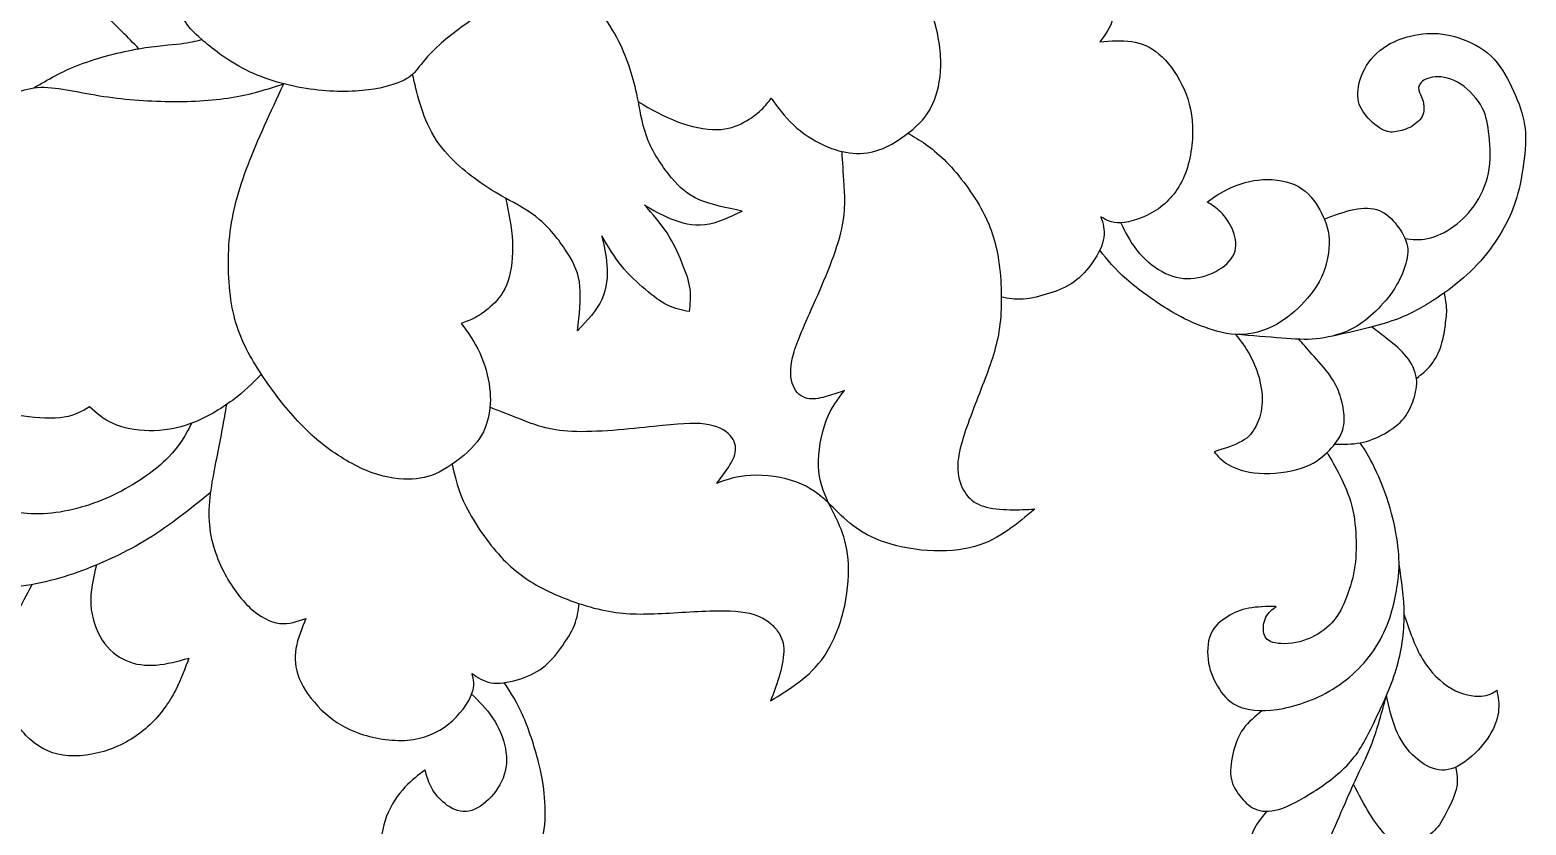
# Model space of a CAD drawing. Header units: inches. Extents: x 3.3 to 19.3, y -1.1 to 16.4.
# Drawn here: x 6.807 to 11.168, y 10.442 to 12.761 of the extents above; entities that cross this region are included whole.
import ezdxf

# ---------------------------------------------------------------- set-up
doc = ezdxf.new("R2010")
doc.units = ezdxf.units.IN
doc.header["$MEASUREMENT"] = 0
doc.layers.add('DV1_Layer_2', color=7, linetype='Continuous')

# ---------------------------------------------------------------- blocks, each defined once
blk = doc.blocks.new('SE')
at = {"layer": 'DV1_Layer_2', "color": 7, "linetype": 'Continuous'}
for points, knots in [([(8.1051, 12.7985), (8.0672, 12.771), (8.0294, 12.7434), (8.0012, 12.7184), (7.9731, 12.6934), (7.9548, 12.6708), (7.9415, 12.6541), (7.9281, 12.6373), (7.9198, 12.6263), (7.8979, 12.615), (7.876, 12.6037), (7.8405, 12.5921), (7.7932, 12.586), (7.7458, 12.58), (7.6867, 12.5795), (7.6234, 12.5885), (7.5602, 12.5975), (7.4929, 12.6159), (7.4363, 12.6442), (7.3796, 12.6725), (7.3335, 12.7106), (7.3074, 12.7331), (7.2812, 12.7557), (7.2751, 12.7627), (7.245, 12.8061), (7.2211, 12.8424), (7.2046, 12.8848), (7.188, 12.9273), (7.1789, 12.976), (7.1767, 13.0219), (7.1746, 13.0678), (7.1794, 13.1109), (7.1911, 13.1425), (7.2029, 13.1741), (7.2217, 13.1941), (7.246, 13.2155), (7.2703, 13.2368), (7.3002, 13.2594), (7.3298, 13.2703), (7.3595, 13.2812), (7.3889, 13.2804), (7.4183, 13.2796), (7.3988, 13.3108), (7.3793, 13.3421), (7.3674, 13.3784), (7.3555, 13.4148), (7.3511, 13.4563), (7.3586, 13.5331), (7.3705, 13.5685), (7.3852, 13.5951), (7.3999, 13.6217), (7.4175, 13.6395), (7.4313, 13.6521), (7.4451, 13.6647), (7.4551, 13.672), (7.4652, 13.6793)], [0, 0, 0, 0, 0.05, 0.05, 0.05, 0.1, 0.1, 0.1, 0.15, 0.15, 0.15, 0.2, 0.2, 0.2, 0.25, 0.25, 0.25, 0.3, 0.3, 0.3, 0.35, 0.35, 0.35, 0.4, 0.4, 0.45, 0.45, 0.45, 0.5, 0.5, 0.5, 0.55, 0.55, 0.55, 0.6, 0.6, 0.6, 0.65, 0.65, 0.65, 0.7, 0.7, 0.7, 0.75, 0.75, 0.75, 0.8, 0.8, 0.85, 0.85, 0.85, 0.9, 0.9, 0.9, 1, 1, 1, 1]), ([(8.5803, 12.5512), (8.6175, 12.5299), (8.6548, 12.5085), (8.7337, 12.4785), (8.7755, 12.4698), (8.8088, 12.4703), (8.8421, 12.4708), (8.867, 12.4804), (8.8879, 12.4916), (8.9088, 12.5029), (8.9256, 12.5158), (8.9382, 12.5278), (8.9507, 12.5398), (8.9591, 12.5508), (8.9674, 12.5618), (8.9869, 12.5349), (9.0065, 12.508), (9.0324, 12.4839), (9.0584, 12.4599), (9.0907, 12.4388), (9.1207, 12.4248), (9.1507, 12.4108), (9.1784, 12.404), (9.2059, 12.4017), (9.2335, 12.3993), (9.2609, 12.4016), (9.2935, 12.4157), (9.3261, 12.4298), (9.3639, 12.4559), (9.3903, 12.48), (9.4167, 12.5041), (9.4317, 12.5264), (9.4434, 12.5572), (9.455, 12.588), (9.4633, 12.6273), (9.4618, 12.6737), (9.4604, 12.7201), (9.4491, 12.7736), (9.4326, 12.8222), (9.4161, 12.8708), (9.3943, 12.9145), (9.3648, 12.9618), (9.3354, 13.0092), (9.2983, 13.0602), (9.261, 13.1028), (9.2236, 13.1455), (9.1859, 13.1798), (9.1308, 13.2103), (9.0757, 13.2407), (9.0032, 13.2674), (8.9337, 13.2821), (8.8642, 13.2968), (8.7977, 13.2996), (8.7197, 13.2955), (8.6418, 13.2914), (8.5523, 13.2805), (8.4629, 13.2696)], [0, 0, 0, 0, 0.05, 0.05, 0.1, 0.1, 0.1, 0.15, 0.15, 0.15, 0.2, 0.2, 0.2, 0.25, 0.25, 0.25, 0.3, 0.3, 0.3, 0.35, 0.35, 0.35, 0.4, 0.4, 0.4, 0.45, 0.45, 0.45, 0.5, 0.5, 0.5, 0.55, 0.55, 0.55, 0.6, 0.6, 0.6, 0.65, 0.65, 0.65, 0.7, 0.7, 0.7, 0.75, 0.75, 0.75, 0.8, 0.8, 0.8, 0.85, 0.85, 0.85, 0.9, 0.9, 0.9, 1, 1, 1, 1]), ([(9.4044, 13.1395), (9.4503, 13.1329), (9.4962, 13.1263), (9.6092, 13.1131), (9.6763, 13.1066), (9.7323, 13.0867), (9.7882, 13.0667), (9.833, 13.0334), (9.9043, 12.9626), (9.9308, 12.9251), (9.9468, 12.89), (9.9628, 12.8548), (9.9682, 12.8219), (9.9629, 12.795), (9.9577, 12.7682), (9.9416, 12.7473), (9.9256, 12.7265), (9.9572, 12.7288), (9.9888, 12.7312), (10.0176, 12.7271), (10.0465, 12.7229), (10.0728, 12.7122), (10.0979, 12.6907), (10.1231, 12.6693), (10.1472, 12.637), (10.1649, 12.6014), (10.1827, 12.5658), (10.1941, 12.5267), (10.1959, 12.4798), (10.1976, 12.433), (10.1898, 12.3784), (10.1715, 12.3347), (10.1532, 12.291), (10.1244, 12.2581), (10.0897, 12.2354), (10.0549, 12.2127), (10.0143, 12.2002), (9.9865, 12.1987), (9.9586, 12.1972), (9.9436, 12.2067), (9.9285, 12.2162), (9.9345, 12.1972), (9.9406, 12.1782), (9.9339, 12.1337), (9.9213, 12.1082), (9.9055, 12.085), (9.8897, 12.0619), (9.8708, 12.041), (9.8496, 12.0259), (9.8283, 12.0108), (9.8046, 12.0015), (9.7536, 11.9849), (9.7262, 11.9778), (9.7024, 11.976), (9.6786, 11.9743), (9.6584, 11.978), (9.6383, 11.9817)], [0, 0, 0, 0, 0.047619, 0.047619, 0.095238, 0.095238, 0.095238, 0.142857, 0.142857, 0.190476, 0.190476, 0.190476, 0.238095, 0.238095, 0.238095, 0.285714, 0.285714, 0.285714, 0.333333, 0.333333, 0.333333, 0.380952, 0.380952, 0.380952, 0.428571, 0.428571, 0.428571, 0.47619, 0.47619, 0.47619, 0.52381, 0.52381, 0.52381, 0.571429, 0.571429, 0.571429, 0.619048, 0.619048, 0.619048, 0.666667, 0.666667, 0.666667, 0.714286, 0.714286, 0.761905, 0.761905, 0.761905, 0.809524, 0.809524, 0.809524, 0.857143, 0.857143, 0.904762, 0.904762, 0.904762, 1, 1, 1, 1]), ([(7.124, 12.7063), (7.092, 12.7393), (7.06, 12.7722), (7.0226, 12.8064), (6.9851, 12.8407), (6.9422, 12.8763), (6.8925, 12.9056), (6.8428, 12.9349), (6.7863, 12.9578), (6.7279, 12.963), (6.6694, 12.9681), (6.609, 12.9555), (6.5485, 12.9428), (6.5874, 12.9753), (6.6263, 13.0079), (6.666, 13.0296), (6.7056, 13.0513), (6.7461, 13.0622), (6.7957, 13.0613), (6.8454, 13.0604), (6.9043, 13.0478), (6.9619, 13.0292), (7.0195, 13.0106), (7.0757, 12.9861), (7.1159, 12.961), (7.1561, 12.936), (7.1803, 12.9104), (7.2046, 12.8848)], [0, 0, 0, 0, 0.1, 0.1, 0.1, 0.2, 0.2, 0.2, 0.3, 0.3, 0.3, 0.4, 0.4, 0.4, 0.5, 0.5, 0.5, 0.6, 0.6, 0.6, 0.7, 0.7, 0.7, 0.8, 0.8, 0.8, 1, 1, 1, 1]), ([(8.7289, 11.9399), (8.7317, 11.9611), (8.7345, 11.9823), (8.7312, 12.0057), (8.7278, 12.0292), (8.7184, 12.0549), (8.707, 12.0827), (8.6956, 12.1106), (8.6823, 12.1406), (8.6638, 12.169), (8.6453, 12.1974), (8.6216, 12.2241), (8.598, 12.2509), (8.6219, 12.2364), (8.6459, 12.2219), (8.675, 12.2101), (8.7042, 12.1983), (8.7384, 12.1892), (8.774, 12.1934), (8.8095, 12.1976), (8.8464, 12.2152), (8.8832, 12.2328), (8.8375, 12.2421), (8.7918, 12.2514), (8.7578, 12.266), (8.7238, 12.2806), (8.7015, 12.3005), (8.677, 12.3299), (8.6525, 12.3592), (8.6258, 12.3979), (8.6093, 12.4377), (8.5928, 12.4774), (8.5865, 12.5182), (8.5803, 12.5512), (8.574, 12.5842), (8.5677, 12.6095), (8.5596, 12.6358), (8.5514, 12.6621), (8.5414, 12.6896), (8.5278, 12.7186), (8.5141, 12.7477), (8.4968, 12.7783), (8.4738, 12.8052), (8.4507, 12.832), (8.4219, 12.855), (8.3954, 12.8737), (8.3688, 12.8924), (8.3445, 12.9067), (8.3202, 12.921)], [0, 0, 0, 0, 0.058824, 0.058824, 0.058824, 0.117647, 0.117647, 0.117647, 0.176471, 0.176471, 0.176471, 0.235294, 0.235294, 0.235294, 0.294118, 0.294118, 0.294118, 0.352941, 0.352941, 0.352941, 0.411765, 0.411765, 0.411765, 0.470588, 0.470588, 0.470588, 0.529412, 0.529412, 0.529412, 0.588235, 0.588235, 0.588235, 0.647059, 0.647059, 0.647059, 0.705882, 0.705882, 0.705882, 0.764706, 0.764706, 0.764706, 0.823529, 0.823529, 0.823529, 0.882353, 0.882353, 0.882353, 1, 1, 1, 1]), ([(10.815, 12.1526), (10.8359, 12.15), (10.8568, 12.1473), (10.881, 12.1525), (10.9052, 12.1576), (10.9327, 12.1705), (10.9577, 12.1886), (10.9827, 12.2068), (11.0054, 12.2304), (11.0236, 12.2589), (11.0419, 12.2874), (11.0558, 12.3209), (11.0661, 12.3935), (11.0624, 12.4327), (11.0586, 12.4639), (11.0547, 12.4951), (11.0505, 12.5183), (11.0202, 12.5679), (10.994, 12.5942), (10.9678, 12.6088), (10.9416, 12.6234), (10.9154, 12.6263), (10.8954, 12.6231), (10.8754, 12.62), (10.8616, 12.6106), (10.8522, 12.5904), (10.8566, 12.5794), (10.86, 12.5723), (10.8634, 12.5652), (10.8658, 12.562), (10.868, 12.5526), (10.8702, 12.5432), (10.8722, 12.5277), (10.867, 12.5139), (10.8617, 12.5002), (10.8492, 12.4882), (10.8203, 12.4715), (10.8039, 12.4667), (10.7896, 12.4644), (10.7753, 12.4622), (10.763, 12.4625), (10.7468, 12.4716), (10.7306, 12.4807), (10.7104, 12.4987), (10.6969, 12.5169), (10.6834, 12.535), (10.6764, 12.5534), (10.6774, 12.5774), (10.6783, 12.6015), (10.6871, 12.6313), (10.7033, 12.6572), (10.7196, 12.6832), (10.7432, 12.7053), (10.7721, 12.7211), (10.8011, 12.7368), (10.8354, 12.7461), (10.867, 12.7496), (10.8985, 12.753), (10.9272, 12.7505), (10.9597, 12.7414), (10.9921, 12.7324), (11.0282, 12.7168), (11.0558, 12.694), (11.0834, 12.6712), (11.1024, 12.641), (11.1363, 12.5749), (11.1511, 12.5389), (11.159, 12.5075), (11.167, 12.4761), (11.1681, 12.4492), (11.1653, 12.4135), (11.1625, 12.3779), (11.1559, 12.3333), (11.1476, 12.2979), (11.1393, 12.2625), (11.1294, 12.2362), (11.1154, 12.2076), (11.1015, 12.179), (11.0835, 12.1482), (11.0614, 12.1191), (11.0393, 12.0899), (11.0132, 12.0625), (10.9856, 12.0381), (10.9579, 12.0138), (10.9287, 11.9925), (10.8956, 11.9713), (10.8625, 11.9501), (10.8254, 11.9288), (10.7743, 11.9113), (10.7231, 11.8937), (10.6578, 11.8797), (10.5925, 11.8657)], [0, 0, 0, 0, 0.030303, 0.030303, 0.030303, 0.060606, 0.060606, 0.060606, 0.090909, 0.090909, 0.090909, 0.121212, 0.121212, 0.151515, 0.151515, 0.151515, 0.181818, 0.181818, 0.212121, 0.212121, 0.212121, 0.242424, 0.242424, 0.242424, 0.272727, 0.272727, 0.30303, 0.30303, 0.30303, 0.333333, 0.333333, 0.333333, 0.363636, 0.363636, 0.363636, 0.393939, 0.393939, 0.424242, 0.424242, 0.424242, 0.454545, 0.454545, 0.454545, 0.484848, 0.484848, 0.484848, 0.515152, 0.515152, 0.515152, 0.545455, 0.545455, 0.545455, 0.575758, 0.575758, 0.575758, 0.606061, 0.606061, 0.606061, 0.636364, 0.636364, 0.636364, 0.666667, 0.666667, 0.666667, 0.69697, 0.69697, 0.727273, 0.727273, 0.727273, 0.757576, 0.757576, 0.757576, 0.787879, 0.787879, 0.787879, 0.818182, 0.818182, 0.818182, 0.848485, 0.848485, 0.848485, 0.878788, 0.878788, 0.878788, 0.909091, 0.909091, 0.909091, 0.939394, 0.939394, 0.939394, 1, 1, 1, 1]), ([(6.8182, 12.5922), (6.8584, 12.616), (6.8987, 12.6398), (6.9519, 12.6601), (7.005, 12.6803), (7.0711, 12.697), (7.124, 12.7063), (7.1769, 12.7157), (7.2168, 12.7176), (7.2451, 12.7208), (7.2735, 12.724), (7.2904, 12.7286), (7.3074, 12.7331)], [0, 0, 0, 0, 0.2, 0.2, 0.2, 0.4, 0.4, 0.4, 0.6, 0.6, 0.6, 1, 1, 1, 1]), ([(8.7289, 11.9399), (8.7079, 11.9438), (8.6869, 11.9477), (8.6444, 11.9685), (8.6228, 11.9855), (8.5769, 12.0243), (8.5524, 12.0463), (8.5099, 12.099), (8.4918, 12.1298), (8.4737, 12.1605), (8.48, 12.1333), (8.4864, 12.106), (8.4886, 12.0747), (8.4908, 12.0433), (8.4889, 12.0079), (8.4739, 11.9754), (8.4589, 11.9429), (8.4308, 11.9133), (8.4027, 11.8836), (8.408, 11.93), (8.4133, 11.9764), (8.4065, 12.0501), (8.3944, 12.0775), (8.3741, 12.1098), (8.3538, 12.1422), (8.3252, 12.1795), (8.2598, 12.2355), (8.2229, 12.254), (8.1934, 12.2702), (8.164, 12.2864), (8.1419, 12.3001), (8.1194, 12.316), (8.0969, 12.3319), (8.0739, 12.3499), (8.0505, 12.3719), (8.0271, 12.3938), (8.0033, 12.4198), (7.9849, 12.45), (7.9665, 12.4802), (7.9535, 12.5147), (7.9439, 12.5457), (7.9344, 12.5767), (7.9283, 12.6042), (7.9222, 12.6318)], [0, 0, 0, 0, 0.058824, 0.058824, 0.117647, 0.117647, 0.176471, 0.176471, 0.235294, 0.235294, 0.235294, 0.294118, 0.294118, 0.294118, 0.352941, 0.352941, 0.352941, 0.411765, 0.411765, 0.411765, 0.470588, 0.470588, 0.529412, 0.529412, 0.529412, 0.588235, 0.588235, 0.647059, 0.647059, 0.647059, 0.705882, 0.705882, 0.705882, 0.764706, 0.764706, 0.764706, 0.823529, 0.823529, 0.823529, 0.882353, 0.882353, 0.882353, 1, 1, 1, 1]), ([(7.4812, 11.7571), (7.456, 11.7317), (7.4309, 11.7062), (7.363, 11.6554), (7.3203, 11.6301), (7.2779, 11.6141), (7.2354, 11.5982), (7.1932, 11.5917), (7.1538, 11.5922), (7.1143, 11.5927), (7.0776, 11.6002), (7.0492, 11.6129), (7.0208, 11.6256), (7.0006, 11.6437), (6.9804, 11.6617), (6.9595, 11.6493), (6.9386, 11.637), (6.9061, 11.6319), (6.8736, 11.6267), (6.8294, 11.6288), (6.7883, 11.6345), (6.7472, 11.6401), (6.7092, 11.6495), (6.6759, 11.663), (6.6427, 11.6765), (6.6142, 11.6941), (6.585, 11.7284), (6.5559, 11.7627), (6.5261, 11.8135), (6.4865, 11.9169), (6.4767, 11.9695), (6.4826, 12.0122), (6.4885, 12.0549), (6.5102, 12.0877), (6.5323, 12.113), (6.5545, 12.1383), (6.577, 12.1561), (6.5996, 12.174), (6.586, 12.1868), (6.5724, 12.1997), (6.5636, 12.2245), (6.5548, 12.2494), (6.5507, 12.2863), (6.5574, 12.3231), (6.564, 12.3599), (6.5814, 12.3967), (6.6044, 12.4305), (6.6275, 12.4643), (6.6563, 12.4951), (6.6911, 12.5254), (6.726, 12.5557), (6.7669, 12.5855), (6.8182, 12.5922), (6.8695, 12.5989), (6.9311, 12.5825), (6.9968, 12.5713), (7.0625, 12.5601), (7.1324, 12.5539), (7.2009, 12.5525), (7.2694, 12.5512), (7.3367, 12.5545), (7.394, 12.5639), (7.4514, 12.5732), (7.499, 12.5885), (7.5465, 12.6038)], [0, 0, 0, 0, 0.043478, 0.043478, 0.086957, 0.086957, 0.086957, 0.130435, 0.130435, 0.130435, 0.173913, 0.173913, 0.173913, 0.217391, 0.217391, 0.217391, 0.26087, 0.26087, 0.26087, 0.304348, 0.304348, 0.304348, 0.347826, 0.347826, 0.347826, 0.391304, 0.391304, 0.391304, 0.434783, 0.434783, 0.478261, 0.478261, 0.478261, 0.521739, 0.521739, 0.521739, 0.565217, 0.565217, 0.565217, 0.608696, 0.608696, 0.608696, 0.652174, 0.652174, 0.652174, 0.695652, 0.695652, 0.695652, 0.73913, 0.73913, 0.73913, 0.782609, 0.782609, 0.782609, 0.826087, 0.826087, 0.826087, 0.869565, 0.869565, 0.869565, 0.913043, 0.913043, 0.913043, 1, 1, 1, 1]), ([(8.1934, 12.2702), (8.2022, 12.2282), (8.2111, 12.1861), (8.2131, 12.1439), (8.2152, 12.1018), (8.2105, 12.0594), (8.1891, 11.9963), (8.1722, 11.9756), (8.1379, 11.9428), (8.1204, 11.9308), (8.1051, 11.9226), (8.0899, 11.9143), (8.0768, 11.9098), (8.0638, 11.9053), (8.0834, 11.8784), (8.1029, 11.8515), (8.1177, 11.8194), (8.1326, 11.7873), (8.1427, 11.75), (8.1467, 11.7171), (8.1507, 11.6843), (8.1487, 11.6558), (8.1424, 11.6289), (8.1361, 11.602), (8.1255, 11.5766), (8.1019, 11.55), (8.0784, 11.5233), (8.042, 11.4954), (8.0109, 11.4778), (7.9798, 11.4601), (7.954, 11.4527), (7.9211, 11.4512), (7.8882, 11.4496), (7.8482, 11.4539), (7.8046, 11.4696), (7.7609, 11.4854), (7.7135, 11.5126), (7.6313, 11.574), (7.5965, 11.6083), (7.5246, 11.6935), (7.4875, 11.7446), (7.4585, 11.7933), (7.4295, 11.842), (7.4085, 11.8884), (7.3846, 12.0121), (7.3816, 12.0893), (7.3891, 12.1599), (7.3966, 12.2306), (7.4146, 12.2946), (7.4425, 12.3675), (7.4705, 12.4404), (7.5085, 12.5221), (7.5465, 12.6038)], [0, 0, 0, 0, 0.05, 0.05, 0.05, 0.1, 0.1, 0.15, 0.15, 0.2, 0.2, 0.2, 0.25, 0.25, 0.25, 0.3, 0.3, 0.3, 0.35, 0.35, 0.35, 0.4, 0.4, 0.4, 0.45, 0.45, 0.45, 0.5, 0.5, 0.5, 0.55, 0.55, 0.55, 0.6, 0.6, 0.6, 0.65, 0.65, 0.7, 0.7, 0.75, 0.75, 0.75, 0.8, 0.8, 0.85, 0.85, 0.85, 0.9, 0.9, 0.9, 1, 1, 1, 1]), ([(9.3664, 12.46), (9.4001, 12.44), (9.4339, 12.42), (9.4714, 12.383), (9.509, 12.3459), (9.5505, 12.2917), (9.5787, 12.2416), (9.6069, 12.1916), (9.6218, 12.1457), (9.6304, 12.0882), (9.6389, 12.0306), (9.641, 11.9613), (9.6344, 11.9036), (9.6277, 11.846), (9.6122, 11.8), (9.5911, 11.7443), (9.5699, 11.6885), (9.5431, 11.623), (9.5279, 11.5747), (9.5127, 11.5264), (9.509, 11.4954), (9.5151, 11.4431), (9.5248, 11.4219), (9.5372, 11.4057), (9.5497, 11.3896), (9.5648, 11.3786), (9.5867, 11.3718), (9.6086, 11.3651), (9.6373, 11.3626), (9.6633, 11.362), (9.6893, 11.3613), (9.7125, 11.3626), (9.7356, 11.3639), (9.7106, 11.3428), (9.6855, 11.3217), (9.658, 11.3025), (9.6305, 11.2832), (9.6007, 11.2658), (9.5612, 11.2548), (9.5217, 11.2438), (9.4725, 11.2393), (9.4234, 11.2426), (9.3742, 11.2458), (9.3251, 11.2569), (9.2865, 11.2714), (9.248, 11.2859), (9.2201, 11.3039), (9.1963, 11.3231), (9.1725, 11.3424), (9.1529, 11.3628), (9.1333, 11.3833), (9.1201, 11.4148), (9.1069, 11.4463), (9.1053, 11.4884), (9.1036, 11.5304), (9.1136, 11.5831), (9.1281, 11.6216), (9.1427, 11.6601), (9.1617, 11.6846), (9.1808, 11.7091), (9.1643, 11.7035), (9.1478, 11.6979), (9.1306, 11.6928), (9.1134, 11.6878), (9.0954, 11.6832), (9.0785, 11.6855), (9.0617, 11.6877), (9.0458, 11.6968), (9.0254, 11.7337), (9.0208, 11.7615), (9.0272, 11.7956), (9.0337, 11.8297), (9.0511, 11.87), (9.0799, 11.9348), (9.1086, 11.9996), (9.1486, 12.0889), (9.1856, 12.2243), (9.1827, 12.2703), (9.1802, 12.3083), (9.1778, 12.3464), (9.176, 12.3764), (9.1741, 12.4064)], [0, 0, 0, 0, 0.034483, 0.034483, 0.034483, 0.068966, 0.068966, 0.068966, 0.103448, 0.103448, 0.103448, 0.137931, 0.137931, 0.137931, 0.172414, 0.172414, 0.172414, 0.206897, 0.206897, 0.206897, 0.241379, 0.241379, 0.275862, 0.275862, 0.275862, 0.310345, 0.310345, 0.310345, 0.344828, 0.344828, 0.344828, 0.37931, 0.37931, 0.37931, 0.413793, 0.413793, 0.413793, 0.448276, 0.448276, 0.448276, 0.482759, 0.482759, 0.482759, 0.517241, 0.517241, 0.517241, 0.551724, 0.551724, 0.551724, 0.586207, 0.586207, 0.586207, 0.62069, 0.62069, 0.62069, 0.655172, 0.655172, 0.655172, 0.689655, 0.689655, 0.689655, 0.724138, 0.724138, 0.724138, 0.758621, 0.758621, 0.758621, 0.793103, 0.793103, 0.827586, 0.827586, 0.827586, 0.862069, 0.862069, 0.862069, 0.896552, 0.896552, 0.931034, 0.931034, 0.931034, 1, 1, 1, 1]), ([(9.9865, 12.1987), (9.9997, 12.1717), (10.0128, 12.1446), (10.0328, 12.1195), (10.0528, 12.0944), (10.0796, 12.0712), (10.1069, 12.0562), (10.1341, 12.0411), (10.1619, 12.0343), (10.1905, 12.0359), (10.2192, 12.0376), (10.2488, 12.0477), (10.2725, 12.062), (10.2962, 12.0764), (10.3139, 12.095), (10.3198, 12.1163), (10.3256, 12.1376), (10.3195, 12.1616), (10.3108, 12.1815), (10.302, 12.2015), (10.2905, 12.2173), (10.278, 12.2295), (10.2655, 12.2418), (10.2521, 12.2505), (10.2387, 12.2592), (10.2582, 12.2734), (10.2777, 12.2876), (10.3044, 12.2999), (10.331, 12.3121), (10.3648, 12.3224), (10.4009, 12.3245), (10.4371, 12.3266), (10.5142, 12.3144), (10.552, 12.2623), (10.5668, 12.2361), (10.5816, 12.2099), (10.5922, 12.1835), (10.5939, 12.1499), (10.5956, 12.1163), (10.5883, 12.0754), (10.5715, 12.0398), (10.5548, 12.0042), (10.5285, 11.9737), (10.5024, 11.9491), (10.4763, 11.9244), (10.4502, 11.9055), (10.4201, 11.8921), (10.39, 11.8788), (10.3558, 11.871), (10.3211, 11.8728), (10.2864, 11.8746), (10.2512, 11.8859), (10.2194, 11.8984), (10.1876, 11.9108), (10.1593, 11.9244), (10.1218, 11.9476), (10.0843, 11.9708), (10.0377, 12.0037), (10.0034, 12.0339), (9.969, 12.064), (9.9471, 12.0915), (9.9251, 12.1188)], [0, 0, 0, 0, 0.045455, 0.045455, 0.045455, 0.090909, 0.090909, 0.090909, 0.136364, 0.136364, 0.136364, 0.181818, 0.181818, 0.181818, 0.227273, 0.227273, 0.227273, 0.272727, 0.272727, 0.272727, 0.318182, 0.318182, 0.318182, 0.363636, 0.363636, 0.363636, 0.409091, 0.409091, 0.409091, 0.454545, 0.454545, 0.454545, 0.5, 0.545455, 0.545455, 0.545455, 0.590909, 0.590909, 0.590909, 0.636364, 0.636364, 0.636364, 0.681818, 0.681818, 0.681818, 0.727273, 0.727273, 0.727273, 0.772727, 0.772727, 0.772727, 0.818182, 0.818182, 0.818182, 0.863636, 0.863636, 0.863636, 0.909091, 0.909091, 0.909091, 1, 1, 1, 1]), ([(10.58, 12.2095), (10.6093, 12.2207), (10.6386, 12.2319), (10.6662, 12.2374), (10.6937, 12.2428), (10.7195, 12.2424), (10.7404, 12.2342), (10.7612, 12.2259), (10.7772, 12.2099), (10.7914, 12.1912), (10.8057, 12.1725), (10.8184, 12.1512), (10.8221, 12.1295), (10.8258, 12.1077), (10.8207, 12.0856), (10.8119, 12.0621), (10.803, 12.0387), (10.7905, 12.014), (10.7734, 11.9907), (10.7564, 11.9673), (10.7348, 11.9452), (10.7141, 11.927), (10.6934, 11.9087), (10.6734, 11.8942), (10.6205, 11.8714), (10.5876, 11.8631), (10.5247, 11.857), (10.4947, 11.8593), (10.4557, 11.8623), (10.4168, 11.8653), (10.369, 11.8691), (10.3211, 11.8728)], [0, 0, 0, 0, 0.083333, 0.083333, 0.083333, 0.166667, 0.166667, 0.166667, 0.25, 0.25, 0.25, 0.333333, 0.333333, 0.333333, 0.416667, 0.416667, 0.416667, 0.5, 0.5, 0.5, 0.583333, 0.583333, 0.583333, 0.666667, 0.666667, 0.75, 0.75, 0.833333, 0.833333, 0.833333, 1, 1, 1, 1]), ([(10.8484, 11.745), (10.8636, 11.7567), (10.8787, 11.7684), (10.9041, 11.801), (10.9144, 11.822), (10.9207, 11.8411), (10.927, 11.8602), (10.9293, 11.8775), (10.9318, 11.8945), (10.9343, 11.9116), (10.937, 11.9284), (10.9367, 11.945), (10.9363, 11.9615), (10.933, 11.9779), (10.9296, 11.9942)], [0, 0, 0, 0, 0.166667, 0.166667, 0.333333, 0.333333, 0.333333, 0.5, 0.5, 0.5, 0.666667, 0.666667, 0.666667, 1, 1, 1, 1]), ([(10.3211, 11.8728), (10.3335, 11.8575), (10.3458, 11.8421), (10.3579, 11.8214), (10.37, 11.8007), (10.3819, 11.7746), (10.3895, 11.7471), (10.397, 11.7196), (10.4002, 11.6908), (10.3982, 11.6663), (10.3962, 11.6418), (10.3889, 11.6216), (10.38, 11.6045), (10.3712, 11.5875), (10.3607, 11.5735), (10.3402, 11.5618), (10.3197, 11.5501), (10.289, 11.5405), (10.2584, 11.531), (10.2691, 11.5183), (10.2798, 11.5055), (10.3001, 11.4936), (10.3203, 11.4818), (10.3502, 11.4709), (10.3896, 11.4684), (10.4291, 11.4658), (10.478, 11.4716), (10.5133, 11.4831), (10.5485, 11.4945), (10.5701, 11.5116), (10.588, 11.5289), (10.606, 11.5462), (10.6202, 11.5636), (10.6284, 11.5816), (10.6366, 11.5996), (10.6387, 11.6181), (10.6365, 11.6562), (10.6322, 11.6758), (10.626, 11.6947), (10.6197, 11.7135), (10.6115, 11.7316), (10.5966, 11.7527), (10.5817, 11.7737), (10.56, 11.7977), (10.5438, 11.8159), (10.5275, 11.8341), (10.5167, 11.8466), (10.5059, 11.859)], [0, 0, 0, 0, 0.058824, 0.058824, 0.058824, 0.117647, 0.117647, 0.117647, 0.176471, 0.176471, 0.176471, 0.235294, 0.235294, 0.235294, 0.294118, 0.294118, 0.294118, 0.352941, 0.352941, 0.352941, 0.411765, 0.411765, 0.411765, 0.470588, 0.470588, 0.470588, 0.529412, 0.529412, 0.529412, 0.588235, 0.588235, 0.588235, 0.647059, 0.647059, 0.647059, 0.705882, 0.705882, 0.764706, 0.764706, 0.764706, 0.823529, 0.823529, 0.823529, 0.882353, 0.882353, 0.882353, 1, 1, 1, 1]), ([(10.6106, 11.5534), (10.6355, 11.553), (10.6604, 11.5525), (10.6847, 11.557), (10.7089, 11.5615), (10.7326, 11.5708), (10.7549, 11.5835), (10.7773, 11.5962), (10.7983, 11.6122), (10.8124, 11.6292), (10.8266, 11.6463), (10.834, 11.6644), (10.8463, 11.7031), (10.8512, 11.7236), (10.8457, 11.7664), (10.8352, 11.7886), (10.8198, 11.8078), (10.8044, 11.8271), (10.784, 11.8435), (10.7663, 11.8575), (10.7487, 11.8715), (10.7338, 11.8831), (10.7189, 11.8947)], [0, 0, 0, 0, 0.111111, 0.111111, 0.111111, 0.222222, 0.222222, 0.222222, 0.333333, 0.333333, 0.333333, 0.444444, 0.444444, 0.555556, 0.555556, 0.666667, 0.666667, 0.666667, 0.777778, 0.777778, 0.777778, 1, 1, 1, 1]), ([(7.3324, 11.411), (7.2743, 11.3642), (7.2161, 11.3173), (7.152, 11.2776), (7.0878, 11.2379), (7.0176, 11.2054), (6.9465, 11.18), (6.8754, 11.1547), (6.8033, 11.1364), (6.7212, 11.1351), (6.639, 11.1337), (6.5468, 11.1491), (6.4874, 11.1663), (6.4279, 11.1836), (6.4013, 11.2026), (6.3736, 11.228), (6.346, 11.2533), (6.3172, 11.2851), (6.2884, 11.3238), (6.2595, 11.3625), (6.2305, 11.4083), (6.2128, 11.4473), (6.1951, 11.4864), (6.1887, 11.5187), (6.1928, 11.5472), (6.197, 11.5758), (6.2116, 11.6007), (6.2288, 11.6259), (6.246, 11.6512), (6.2657, 11.6769), (6.2923, 11.697), (6.319, 11.717), (6.3525, 11.7315), (6.389, 11.7409), (6.4255, 11.7504), (6.4649, 11.7548), (6.4981, 11.7519), (6.5312, 11.749), (6.5581, 11.7387), (6.585, 11.7284)], [0, 0, 0, 0, 0.071429, 0.071429, 0.071429, 0.142857, 0.142857, 0.142857, 0.214286, 0.214286, 0.214286, 0.285714, 0.285714, 0.285714, 0.357143, 0.357143, 0.357143, 0.428571, 0.428571, 0.428571, 0.5, 0.5, 0.5, 0.571429, 0.571429, 0.571429, 0.642857, 0.642857, 0.642857, 0.714286, 0.714286, 0.714286, 0.785714, 0.785714, 0.785714, 0.857143, 0.857143, 0.857143, 1, 1, 1, 1]), ([(7.2779, 11.6141), (7.2608, 11.5816), (7.2437, 11.549), (7.2091, 11.5138), (7.1745, 11.4786), (7.1224, 11.4408), (7.0625, 11.4107), (7.0025, 11.3807), (6.9348, 11.3585), (6.87, 11.3519), (6.8051, 11.3453), (6.7431, 11.3543), (6.6951, 11.3734), (6.6471, 11.3925), (6.613, 11.4218), (6.5852, 11.4563), (6.5573, 11.4907), (6.5356, 11.5304), (6.5287, 11.5652), (6.5219, 11.6001), (6.5299, 11.6301), (6.5418, 11.6565), (6.5537, 11.6829), (6.5694, 11.7056), (6.585, 11.7284)], [0, 0, 0, 0, 0.111111, 0.111111, 0.111111, 0.222222, 0.222222, 0.222222, 0.333333, 0.333333, 0.333333, 0.444444, 0.444444, 0.444444, 0.555556, 0.555556, 0.555556, 0.666667, 0.666667, 0.666667, 0.777778, 0.777778, 0.777778, 1, 1, 1, 1]), ([(7.3793, 11.6682), (7.3714, 11.6225), (7.3635, 11.5768), (7.3523, 11.521), (7.3411, 11.4652), (7.3265, 11.3994), (7.3282, 11.34), (7.3299, 11.2807), (7.3478, 11.2277), (7.3704, 11.1829), (7.3931, 11.1381), (7.4205, 11.1013), (7.449, 11.0752), (7.4775, 11.0492), (7.5071, 11.0338), (7.5615, 11.0273), (7.5863, 11.0361), (7.6111, 11.0449), (7.599, 11.0156), (7.587, 10.9863), (7.582, 10.9575), (7.5771, 10.9287), (7.5792, 10.9005), (7.5918, 10.8699), (7.6045, 10.8394), (7.6276, 10.8065), (7.656, 10.7786), (7.6845, 10.7507), (7.7181, 10.7278), (7.7621, 10.7116), (7.8061, 10.6954), (7.8604, 10.686), (7.9077, 10.6899), (7.9549, 10.6938), (7.9951, 10.7111), (8.0597, 10.7631), (8.0842, 10.7979), (8.0942, 10.8239), (8.1042, 10.8499), (8.0998, 10.8672), (8.0954, 10.8844), (8.1117, 10.8728), (8.1279, 10.8612), (8.1501, 10.8575), (8.1723, 10.8538), (8.2004, 10.8579), (8.2273, 10.8658), (8.2542, 10.8736), (8.2799, 10.8852), (8.3008, 10.9007), (8.3217, 10.9163), (8.338, 10.9359), (8.3537, 10.9576), (8.3695, 10.9793), (8.3848, 11.0032), (8.3937, 11.0253), (8.4027, 11.0473), (8.4054, 11.0677), (8.4081, 11.088)], [0, 0, 0, 0, 0.047619, 0.047619, 0.047619, 0.095238, 0.095238, 0.095238, 0.142857, 0.142857, 0.142857, 0.190476, 0.190476, 0.190476, 0.238095, 0.238095, 0.285714, 0.285714, 0.285714, 0.333333, 0.333333, 0.333333, 0.380952, 0.380952, 0.380952, 0.428571, 0.428571, 0.428571, 0.47619, 0.47619, 0.47619, 0.52381, 0.52381, 0.52381, 0.571429, 0.571429, 0.619048, 0.619048, 0.619048, 0.666667, 0.666667, 0.666667, 0.714286, 0.714286, 0.714286, 0.761905, 0.761905, 0.761905, 0.809524, 0.809524, 0.809524, 0.857143, 0.857143, 0.857143, 0.904762, 0.904762, 0.904762, 1, 1, 1, 1]), ([(8.0372, 11.4943), (8.0458, 11.4561), (8.0544, 11.4178), (8.0781, 11.3706), (8.1018, 11.3234), (8.1405, 11.2672), (8.1793, 11.2249), (8.2182, 11.1827), (8.2572, 11.1543), (8.3094, 11.1284), (8.3615, 11.1025), (8.4267, 11.079), (8.4836, 11.0676), (8.5405, 11.0561), (8.589, 11.0566), (8.6486, 11.0595), (8.7081, 11.0624), (8.7787, 11.0676), (8.8294, 11.0672), (8.88, 11.0668), (8.9106, 11.0607), (8.9345, 11.0497), (8.9585, 11.0387), (8.9757, 11.0229), (8.9872, 11.0061), (8.9987, 10.9893), (9.0045, 10.9715), (9.0041, 10.9486), (9.0038, 10.9257), (8.9973, 10.8975), (8.9898, 10.8727), (8.9824, 10.8478), (8.974, 10.8261), (8.9657, 10.8044), (8.9935, 10.8218), (9.0213, 10.8391), (9.0481, 10.8593), (9.0749, 10.8795), (9.1007, 10.9025), (9.146, 10.9708), (9.1655, 11.0162), (9.1775, 11.064), (9.1896, 11.1117), (9.1943, 11.1619), (9.1924, 11.203), (9.1905, 11.2442), (9.182, 11.2763), (9.1711, 11.3048), (9.1601, 11.3334), (9.1467, 11.3583), (9.1333, 11.3833), (9.1074, 11.4056), (9.0815, 11.4279), (9.042, 11.4424), (9.0026, 11.457), (8.9494, 11.4638), (8.9083, 11.4619), (8.8672, 11.46), (8.838, 11.4494), (8.8088, 11.4388), (8.8192, 11.4528), (8.8296, 11.4667), (8.8499, 11.4963), (8.8598, 11.512), (8.8629, 11.5288), (8.8659, 11.5455), (8.8622, 11.5634), (8.8478, 11.5788), (8.8334, 11.5942), (8.8084, 11.6072), (8.7396, 11.616), (8.6958, 11.6119), (8.5548, 11.5973), (8.4575, 11.5868), (8.3874, 11.5901), (8.3173, 11.5934), (8.2745, 11.6105), (8.2391, 11.6245), (8.2036, 11.6386), (8.1756, 11.6496), (8.1476, 11.6606)], [0, 0, 0, 0, 0.034483, 0.034483, 0.034483, 0.068966, 0.068966, 0.068966, 0.103448, 0.103448, 0.103448, 0.137931, 0.137931, 0.137931, 0.172414, 0.172414, 0.172414, 0.206897, 0.206897, 0.206897, 0.241379, 0.241379, 0.241379, 0.275862, 0.275862, 0.275862, 0.310345, 0.310345, 0.310345, 0.344828, 0.344828, 0.344828, 0.37931, 0.37931, 0.37931, 0.413793, 0.413793, 0.413793, 0.448276, 0.448276, 0.482759, 0.482759, 0.482759, 0.517241, 0.517241, 0.517241, 0.551724, 0.551724, 0.551724, 0.586207, 0.586207, 0.586207, 0.62069, 0.62069, 0.62069, 0.655172, 0.655172, 0.655172, 0.689655, 0.689655, 0.689655, 0.724138, 0.724138, 0.758621, 0.758621, 0.758621, 0.793103, 0.793103, 0.793103, 0.827586, 0.827586, 0.862069, 0.862069, 0.896552, 0.896552, 0.896552, 0.931034, 0.931034, 0.931034, 1, 1, 1, 1]), ([(10.588, 11.5289), (10.6, 11.5083), (10.6119, 11.4876), (10.6248, 11.4618), (10.6378, 11.4361), (10.6518, 11.4051), (10.6603, 11.372), (10.6688, 11.3388), (10.6718, 11.3034), (10.6725, 11.2703), (10.6732, 11.2371), (10.6716, 11.2062), (10.6652, 11.175), (10.6588, 11.1438), (10.6477, 11.1123), (10.6365, 11.0872), (10.6253, 11.062), (10.6142, 11.0433), (10.576, 11.0071), (10.549, 10.9896), (10.5194, 10.9801), (10.4898, 10.9706), (10.4575, 10.9692), (10.4368, 10.9733), (10.4161, 10.9774), (10.407, 10.987), (10.4037, 11.0013), (10.4004, 11.0156), (10.403, 11.0345), (10.4099, 11.0483), (10.4168, 11.0622), (10.4281, 11.0711), (10.4394, 11.08), (10.4114, 11.0795), (10.3834, 11.079), (10.3597, 11.0746), (10.336, 11.0701), (10.3166, 11.0617), (10.2973, 11.0498), (10.2779, 11.0378), (10.2587, 11.0224), (10.2486, 10.9988), (10.2385, 10.9751), (10.2375, 10.9433), (10.2426, 10.9147), (10.2478, 10.8862), (10.259, 10.8611), (10.2739, 10.8386), (10.2888, 10.8161), (10.3074, 10.7963), (10.3377, 10.7854), (10.368, 10.7745), (10.41, 10.7724), (10.461, 10.7826), (10.5121, 10.7928), (10.5723, 10.8152), (10.6244, 10.8516), (10.6766, 10.8881), (10.7207, 10.9386), (10.7487, 10.9937), (10.7767, 11.0487), (10.7887, 11.1084), (10.7941, 11.1517), (10.7995, 11.1949), (10.7984, 11.2218), (10.7945, 11.2544), (10.7907, 11.287), (10.784, 11.3255), (10.7597, 11.4077), (10.742, 11.4516), (10.7266, 11.4837), (10.7111, 11.5159), (10.6979, 11.5365), (10.6847, 11.557)], [0, 0, 0, 0, 0.038462, 0.038462, 0.038462, 0.076923, 0.076923, 0.076923, 0.115385, 0.115385, 0.115385, 0.153846, 0.153846, 0.153846, 0.192308, 0.192308, 0.192308, 0.230769, 0.230769, 0.269231, 0.269231, 0.269231, 0.307692, 0.307692, 0.307692, 0.346154, 0.346154, 0.346154, 0.384615, 0.384615, 0.384615, 0.423077, 0.423077, 0.423077, 0.461538, 0.461538, 0.461538, 0.5, 0.5, 0.5, 0.538462, 0.538462, 0.538462, 0.576923, 0.576923, 0.576923, 0.615385, 0.615385, 0.615385, 0.653846, 0.653846, 0.653846, 0.692308, 0.692308, 0.692308, 0.730769, 0.730769, 0.730769, 0.769231, 0.769231, 0.769231, 0.807692, 0.807692, 0.807692, 0.846154, 0.846154, 0.846154, 0.884615, 0.884615, 0.923077, 0.923077, 0.923077, 1, 1, 1, 1]), ([(7.0002, 11.2007), (6.9912, 11.1621), (6.9821, 11.1235), (6.986, 11.0474), (6.999, 11.01), (7.0175, 10.9815), (7.0361, 10.953), (7.0602, 10.9336), (7.0871, 10.9219), (7.1141, 10.9102), (7.1439, 10.9063), (7.1748, 10.9088), (7.2057, 10.9114), (7.2375, 10.9203), (7.2694, 10.9292), (7.2588, 10.8988), (7.2483, 10.8684), (7.2306, 10.835), (7.213, 10.8015), (7.1883, 10.7651), (7.1558, 10.7344), (7.1234, 10.7037), (7.0832, 10.6788), (7.0387, 10.6628), (6.9942, 10.6468), (6.9453, 10.6397), (6.9031, 10.646), (6.8608, 10.6523), (6.8252, 10.6719), (6.7949, 10.7039), (6.7646, 10.7359), (6.7395, 10.7802), (6.7274, 10.8261), (6.7153, 10.8721), (6.7163, 10.9197), (6.7327, 10.9729), (6.7492, 11.0261), (6.7812, 11.085), (6.8131, 11.1438)], [0, 0, 0, 0, 0.071429, 0.071429, 0.142857, 0.142857, 0.142857, 0.214286, 0.214286, 0.214286, 0.285714, 0.285714, 0.285714, 0.357143, 0.357143, 0.357143, 0.428571, 0.428571, 0.428571, 0.5, 0.5, 0.5, 0.571429, 0.571429, 0.571429, 0.642857, 0.642857, 0.642857, 0.714286, 0.714286, 0.714286, 0.785714, 0.785714, 0.785714, 0.857143, 0.857143, 0.857143, 1, 1, 1, 1]), ([(10.3991, 10.776), (10.3786, 10.7591), (10.3581, 10.7423), (10.3439, 10.7232), (10.3298, 10.7041), (10.3219, 10.6828), (10.3155, 10.6584), (10.3092, 10.6339), (10.3044, 10.6063), (10.3074, 10.5837), (10.3104, 10.5611), (10.3211, 10.5434), (10.3334, 10.5275), (10.3456, 10.5116), (10.3594, 10.4975), (10.3776, 10.4895), (10.3959, 10.4815), (10.4186, 10.4795), (10.4474, 10.4881), (10.4763, 10.4966), (10.5113, 10.5157), (10.549, 10.5399), (10.5867, 10.5641), (10.6271, 10.5934), (10.6567, 10.6277), (10.6864, 10.6619), (10.7054, 10.7011), (10.7271, 10.7463), (10.7489, 10.7915), (10.7733, 10.8427), (10.7893, 10.8959), (10.8053, 10.949), (10.8128, 11.004), (10.8128, 11.0555), (10.8128, 11.1071), (10.8053, 11.1551), (10.7978, 11.203)], [0, 0, 0, 0, 0.076923, 0.076923, 0.076923, 0.153846, 0.153846, 0.153846, 0.230769, 0.230769, 0.230769, 0.307692, 0.307692, 0.307692, 0.384615, 0.384615, 0.384615, 0.461538, 0.461538, 0.461538, 0.538462, 0.538462, 0.538462, 0.615385, 0.615385, 0.615385, 0.692308, 0.692308, 0.692308, 0.769231, 0.769231, 0.769231, 0.846154, 0.846154, 0.846154, 1, 1, 1, 1]), ([(10.8128, 11.0555), (10.828, 11.01), (10.8432, 10.9644), (10.8889, 10.8885), (10.9194, 10.8583), (10.9508, 10.8403), (10.9822, 10.8224), (11.0146, 10.8169), (11.0368, 10.8181), (11.0589, 10.8193), (11.0709, 10.8273), (11.0828, 10.8352), (11.0866, 10.8154), (11.0904, 10.7954), (11.0873, 10.7719), (11.0842, 10.7484), (11.0742, 10.7213), (11.0349, 10.6651), (11.0057, 10.6361), (10.9791, 10.6196), (10.9524, 10.6031), (10.9284, 10.5991), (10.8807, 10.6111), (10.8569, 10.6272), (10.8369, 10.6474), (10.8169, 10.6676), (10.8007, 10.6919), (10.7887, 10.7214), (10.7767, 10.7508), (10.7689, 10.7854), (10.7611, 10.8199)], [0, 0, 0, 0, 0.083333, 0.083333, 0.166667, 0.166667, 0.166667, 0.25, 0.25, 0.25, 0.333333, 0.333333, 0.333333, 0.416667, 0.416667, 0.416667, 0.5, 0.5, 0.583333, 0.583333, 0.583333, 0.666667, 0.666667, 0.75, 0.75, 0.75, 0.833333, 0.833333, 0.833333, 1, 1, 1, 1]), ([(8.0942, 10.8239), (8.1158, 10.803), (8.1375, 10.7821), (8.1552, 10.7553), (8.1729, 10.7285), (8.1867, 10.6959), (8.1925, 10.6653), (8.1984, 10.6347), (8.1964, 10.6062), (8.1859, 10.5795), (8.1755, 10.5527), (8.1567, 10.5277), (8.1358, 10.5096), (8.1148, 10.4916), (8.0916, 10.4804), (8.0696, 10.4814), (8.0475, 10.4825), (8.0265, 10.4957), (8.0103, 10.5102), (7.9941, 10.5247), (7.9826, 10.5405), (7.9748, 10.5561), (7.967, 10.5718), (7.9628, 10.5873), (7.9587, 10.6027), (7.9391, 10.5885), (7.9196, 10.5743), (7.8798, 10.5312), (7.8596, 10.5023), (7.8465, 10.4686), (7.8333, 10.4349), (7.8272, 10.3963), (7.84, 10.3317), (7.8589, 10.3057), (7.8793, 10.2835), (7.8997, 10.2613), (7.9215, 10.2431), (7.9529, 10.2311), (7.9844, 10.2191), (8.0255, 10.2134), (8.0645, 10.2184), (8.1036, 10.2233), (8.1406, 10.2388), (8.1722, 10.2561), (8.2037, 10.2733), (8.2298, 10.2922), (8.2518, 10.3167), (8.2738, 10.3412), (8.2917, 10.3713), (8.3097, 10.4384), (8.3098, 10.4755), (8.3078, 10.5096), (8.3058, 10.5436), (8.3017, 10.5747), (8.2912, 10.6176), (8.2807, 10.6604), (8.2638, 10.7149), (8.2457, 10.7569), (8.2276, 10.7988), (8.2084, 10.8282), (8.1891, 10.8576)], [0, 0, 0, 0, 0.045455, 0.045455, 0.045455, 0.090909, 0.090909, 0.090909, 0.136364, 0.136364, 0.136364, 0.181818, 0.181818, 0.181818, 0.227273, 0.227273, 0.227273, 0.272727, 0.272727, 0.272727, 0.318182, 0.318182, 0.318182, 0.363636, 0.363636, 0.363636, 0.409091, 0.409091, 0.454545, 0.454545, 0.454545, 0.5, 0.5, 0.545455, 0.545455, 0.545455, 0.590909, 0.590909, 0.590909, 0.636364, 0.636364, 0.636364, 0.681818, 0.681818, 0.681818, 0.727273, 0.727273, 0.727273, 0.772727, 0.772727, 0.818182, 0.818182, 0.818182, 0.863636, 0.863636, 0.863636, 0.909091, 0.909091, 0.909091, 1, 1, 1, 1]), ([(10.4123, 10.4825), (10.3988, 10.4669), (10.3853, 10.4512), (10.3753, 10.4308), (10.3653, 10.4104), (10.3589, 10.3851), (10.3534, 10.3351), (10.3544, 10.3103), (10.3593, 10.2845), (10.3643, 10.2587), (10.3732, 10.2318), (10.3878, 10.2073), (10.4023, 10.1828), (10.4227, 10.1607), (10.4369, 10.147), (10.4511, 10.1333), (10.4593, 10.1278), (10.4675, 10.1225), (10.4739, 10.1399), (10.4804, 10.1573), (10.4984, 10.1959), (10.5164, 10.2346), (10.546, 10.2943), (10.5772, 10.3626), (10.6083, 10.431), (10.641, 10.5079), (10.6895, 10.6147), (10.7054, 10.6447), (10.7199, 10.6838), (10.7345, 10.723), (10.7478, 10.7715), (10.7611, 10.8199)], [0, 0, 0, 0, 0.083333, 0.083333, 0.083333, 0.166667, 0.166667, 0.25, 0.25, 0.25, 0.333333, 0.333333, 0.333333, 0.416667, 0.416667, 0.416667, 0.5, 0.5, 0.5, 0.583333, 0.583333, 0.583333, 0.666667, 0.666667, 0.666667, 0.75, 0.75, 0.833333, 0.833333, 0.833333, 1, 1, 1, 1]), ([(10.9628, 10.6109), (10.9664, 10.5933), (10.97, 10.5758), (10.9659, 10.5542), (10.9618, 10.5326), (10.9499, 10.507), (10.9288, 10.464), (10.9194, 10.4466), (10.9064, 10.4318), (10.8934, 10.417), (10.8767, 10.4049), (10.8574, 10.3969), (10.8381, 10.3888), (10.8161, 10.3849), (10.7993, 10.3876), (10.7825, 10.3903), (10.7708, 10.3995), (10.757, 10.4146), (10.7431, 10.4297), (10.7272, 10.4507), (10.7115, 10.4762), (10.6959, 10.5016), (10.6806, 10.5315), (10.6653, 10.5613)], [0, 0, 0, 0, 0.111111, 0.111111, 0.111111, 0.222222, 0.222222, 0.333333, 0.333333, 0.333333, 0.444444, 0.444444, 0.444444, 0.555556, 0.555556, 0.555556, 0.666667, 0.666667, 0.666667, 0.777778, 0.777778, 0.777778, 1, 1, 1, 1])]:
    blk.add_open_spline(points, degree=3, knots=knots, dxfattribs=at)

msp = doc.modelspace()

# ---------------------------------------------------------------- block references
at = {"color": 7}
msp.add_blockref('SE', (0, 0), dxfattribs=at)

doc.saveas('drawing.dxf')
